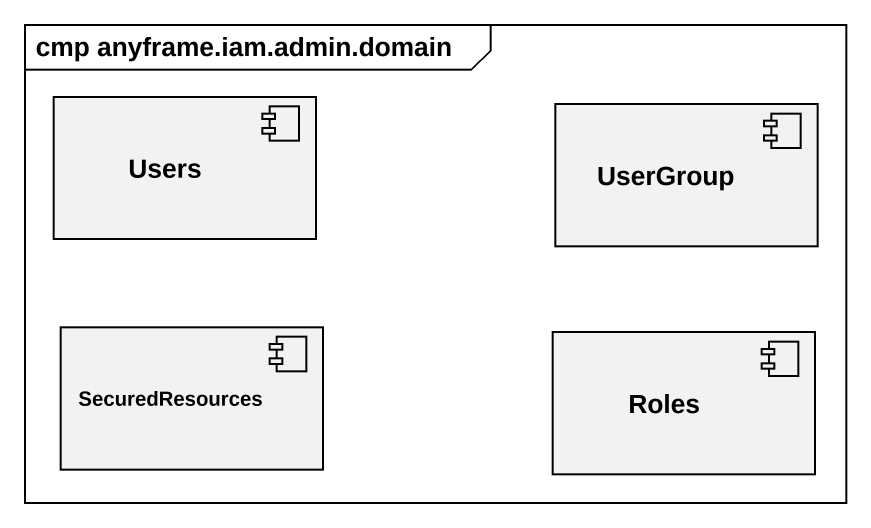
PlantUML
@startuml
mainframe cmp anyframe.iam.admin.domain
component Users
component UserGroup
component SecuredResources
component Roles
@enduml
